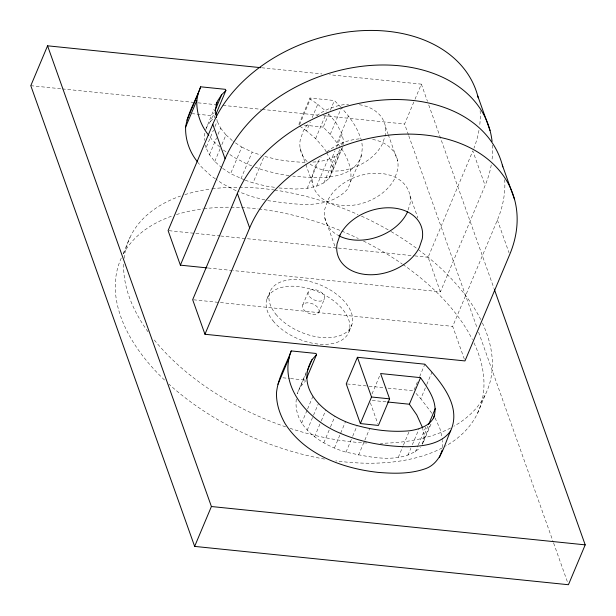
<?xml version="1.0" encoding="UTF-8"?>
<svg xmlns="http://www.w3.org/2000/svg" width="616" height="616" viewBox="0 0 616 616"><rect width="100%" height="100%" fill="white"/><g stroke="black" fill="none" stroke-linecap="round" stroke-linejoin="round"><path stroke-width="0.46" stroke-dasharray="3.08 2.31" d="M442.519 447.524L442.619 440.432M267.714 200.647C293.378 203.819 327.427 211.019 347.239 189.489C355.193 176.184 349.149 159.66 341.033 147.94M350.589 181.751C356.31 167.198 367.013 151.99 359.821 135.936C355.925 125.241 349.018 116.131 341.418 107.792L330.238 134.38L340.494 147.178M422.237 444.275L423.5 441.857L424.139 435.104L427.866 426.249M278.994 187.972L295.334 189.066L307.176 188.319L316.601 186.178L323.885 182.875L328.852 178.601L331.639 173.319L332.293 167.259L340.117 148.649M328.59 114.022L335.712 122.122L342.049 134.042L343.474 140.671L342.812 146.739L331.639 173.319M296.304 399.029C292.846 427.581 322.26 445.206 345.992 452.144C369.538 457.034 400.4 464.972 420.551 447.493M204.874 133.202L204.05 136.636L204.712 140.363M205.69 129.776L213.921 109.448M408.023 210.033L409.956 204.304A44.167 31.886 -19.6 0 0 378.648 173.281A44.167 31.886 -19.6 0 0 327.75 200.385L324.801 209.109A44.167 31.886 -19.6 0 0 337.699 235.15M123.146 253.707L130.068 237.237M206.098 128.059L210.441 121.414L214.16 112.559M221.883 167.86L214.784 161.477L209.463 154.731L206.029 147.825L213.483 130.099M214.969 126.557L217.209 121.236L216.878 119.373M209.463 154.731L216.539 137.892M218.033 134.35L220.636 128.143L217.209 121.236M214.784 161.477L220.374 148.186M221.86 144.644L225.964 134.896L220.636 128.143M244.413 179.895L230.615 173.658L241.795 147.078L233.056 141.272M240.979 178.694L252.16 152.106L260.745 155.117M245.276 180.195L253.007 182.898L264.179 156.318L277.554 159.552L291.969 161.646L306.506 162.485M340.779 107.13L334.426 100.524L309.94 98.013L298.76 124.594L300.647 124.786M299.53 124.809L310.325 99.114L309.94 98.013M326.226 151.89L324.54 148.71L315.638 138.585L306.56 130.923L310.287 122.06M312.15 117.625L317.74 104.335L310.325 99.114M315.638 138.585L326.442 112.89M330.238 134.38L323.254 127.104L328.844 113.814M330.33 110.272L334.426 100.524M307.176 188.319L318.349 161.731C327.52 160.068 338.715 157.134 342.419 147.494M266.936 299.076L269.723 292.431M316.601 186.178L327.781 159.598M337.252 142.573L348.425 115.985M332.293 167.259L330.877 160.63L334.973 150.881M336.467 147.332L342.049 134.042M323.885 182.875L335.065 156.287M341.611 145.106L343.474 140.671M328.852 178.601L340.032 152.013M302.756 304.974L308.346 291.684M318.834 312.274A8.832 5.105 22.8 0 0 308.832 302.872A8.832 5.105 22.8 0 0 304.72 310.726A8.832 5.105 22.8 0 0 318.834 312.274L324.416 298.983A8.832 5.105 22.8 0 0 314.414 289.582A8.832 5.105 22.8 0 0 310.31 297.436A8.832 5.105 22.8 0 0 324.416 298.983M408.454 134.881L404.589 124.016L414.645 100.092M415.015 99.207L421.352 84.146L329.575 74.728M306.475 371.633L297.166 393.786L306.429 372.965M300.839 386.255L305.32 381.296L304.882 380.049L305.621 378.27M301.632 423.177L307.222 409.886M307.592 409.001L312.805 396.596M307.192 430.268L313.151 416.093M313.521 415.207L318.364 403.688M349.064 331.462L351.859 324.817M314.584 436.821L320.913 421.752M321.29 420.867L325.756 410.233M323.808 442.827L330.137 427.766M330.515 426.873L334.981 416.239M334.426 448.025L345.599 421.436M345.992 452.144L352.329 437.083M352.699 436.197L357.172 425.564M440.402 291.822L428.112 257.272L472.818 150.935L485.1 185.485L440.402 291.822L232.956 270.547M372.025 393.924L379.849 375.321M358.52 455.193L364.48 441.01M364.849 440.124L369.692 428.605M417.417 381.92L413.69 390.783L387.087 388.049M419.65 376.599L424.863 364.195M431.862 413.274L420.805 398.706L426.395 385.408M426.765 384.523L431.978 372.118M464.349 359.159L452.691 326.38L497.389 220.043A141.334 102.033 -19.6 0 0 504.704 179.741M398.275 457.372L403.118 445.853M403.488 444.968L409.447 430.792M407.9 455.332L410.88 448.24M412.366 444.698L419.072 428.744M415.353 451.967L417.956 445.761M418.333 444.875L425.779 427.158M422.037 443.951L430.23 424.455M423.5 441.857L431.7 422.36M477.546 413.244L485.932 393.308M361.761 155.163C352.252 182.359 315.43 178.039 292.746 176.114M210.441 121.414L214.707 117.109L214.283 115.931L192.346 113.683M312.882 162.077L318.349 161.731M261.7 67.768L321.929 73.943M30.8 85.686L61.392 88.819M62.347 88.92L193.316 102.348M198.098 102.841L215.307 104.605M222.954 105.39L261.192 109.309M262.147 109.409L317.594 115.092M323.331 115.685L404.589 124.016M304.412 125.171L323.254 127.104M169.046 230.7L219.712 235.897M220.667 235.997L246.477 238.638M247.432 238.739L337.298 247.955M338.253 248.055L413.775 255.802M414.73 255.894L428.112 257.272M208.1 267.999L232.001 270.447M193.624 299.807L452.691 326.38M347.185 383.96L368.083 386.101M369.038 386.201L386.14 387.957M282.937 377.793L289.612 378.478M290.567 378.578L304.882 380.049M372.272 400.423L386.54 401.886M274.49 187.31L266.374 186.132L253.007 182.898M289.05 175.568L278.886 174.066L262.285 169.839L255.216 167.167M264.949 199.946L251.112 196.419L237.861 191.414M251.682 165.827L247.27 164.156L233.549 157.072L228.875 153.838M241.795 147.078L252.16 152.106M236.097 190.744L222.376 183.66L216.139 179.341M222.676 168.384L230.615 173.658M223.415 150.065L228.097 153.299M215.361 178.802L210.687 175.568L201.032 166.513L198.16 162.701M299.892 126.218L306.56 130.923M317.74 104.335L326.11 111.411M225.964 134.896L232.347 140.633M219.789 147.047L212.204 139.932L209.332 136.113M416.062 393.424L420.805 398.706M326.649 152.683L330.877 160.63M435.035 417.918L439.924 428.551L442.635 439.547M497.389 220.043L509.055 252.822M421.352 84.146L427.466 101.34M428.751 104.959L494.101 288.704M408.77 135.782L477.338 328.582M478.624 332.201L553.307 542.196M553.63 543.096L568.114 583.829M385.416 126.634L387.941 133.718M388.257 134.611L397.705 161.184M409.994 195.742L417.871 217.895M300.185 148.571L305.544 163.633M305.859 164.518L312.474 183.121M324.763 217.679L335.789 248.687M370.378 402.841L377.77 423.623M422.383 427.319L424.139 435.104M205.536 145.03L206.029 147.825M474.004 342.912A194.333 112.297 22.8 0 1 445.53 446.138M442.173 447.963A194.333 112.297 22.8 0 1 335.774 460.845M324.532 459.082A194.333 112.297 22.8 0 1 168.853 384.076M164.526 380.041A194.333 112.297 22.8 0 1 121.691 257.172M123.354 253.915A194.333 112.297 22.8 0 1 172.172 215.977M176.469 214.56A194.333 112.297 22.8 0 1 202.918 208.863M203.911 208.732A194.333 112.297 22.8 0 1 230.076 207.192M231.031 207.199A194.333 112.297 22.8 0 1 240.71 207.469M241.68 207.515A194.333 112.297 22.8 0 1 257.927 208.878M258.843 208.986A194.333 112.297 22.8 0 1 340.871 230.746M341.757 231.108A194.333 112.297 22.8 0 1 358.296 238.5M363.463 241.041A194.333 112.297 22.8 0 1 402.079 263.887M402.879 264.449A194.333 112.297 22.8 0 1 472.372 339.555M482.39 322.976A194.333 112.297 22.8 0 1 453.915 426.203M450.558 428.02A194.333 112.297 22.8 0 1 380.403 443.274M366.913 443.012A194.333 112.297 22.8 0 1 290.19 428.382M285.639 426.857A194.333 112.297 22.8 0 1 153.5 339.008M148.056 331.847A194.333 112.297 22.8 0 1 123.677 264.187M124.101 258.32A194.333 112.297 22.8 0 1 180.55 196.042M184.854 194.618A194.333 112.297 22.8 0 1 211.296 188.919M212.297 188.796A194.333 112.297 22.8 0 1 238.454 187.256M239.416 187.256A194.333 112.297 22.8 0 1 273.712 189.897M274.644 190.028A194.333 112.297 22.8 0 1 358.004 214.553M361.476 216.124A194.333 112.297 22.8 0 1 390.305 231.108M391.122 231.585A194.333 112.297 22.8 0 1 417.586 249.056M418.364 249.634A194.333 112.297 22.8 0 1 480.757 319.612M372.611 139.424A44.167 31.886 -19.6 0 1 397.667 169.754L394.725 178.478A44.167 31.886 -19.6 0 1 343.82 205.59A44.167 31.886 -19.6 0 1 312.512 174.559L315.461 165.835A44.167 31.886 -19.6 0 1 321.098 157.534M326.888 151.929A44.167 31.886 -19.6 0 1 360.853 138.754M492.415 145.191A141.334 102.033 -19.6 0 1 491.83 161.2M491.252 164.926A141.334 102.033 -19.6 0 1 485.1 185.485M480.126 110.634A141.334 102.033 -19.6 0 1 479.664 125.718M478.963 130.369A141.334 102.033 -19.6 0 1 473.935 148.171M359.39 104.712A44.167 31.886 -19.6 0 1 385.377 135.197L382.436 143.928A44.167 31.886 -19.6 0 1 310.025 164.025M307.176 161.608A44.167 31.886 -19.6 0 1 300.223 140.001L303.172 131.277A44.167 31.886 -19.6 0 1 308.816 122.984M316.77 115.685A44.167 31.886 -19.6 0 1 348.564 104.196M275.876 314.268A44.167 25.526 22.8 0 0 348.31 330.522A44.167 25.526 22.8 0 0 308.192 281.089A44.167 25.526 22.8 0 0 275.876 314.268M273.088 320.913A44.167 25.526 22.8 0 0 345.514 337.168A44.167 25.526 22.8 0 0 305.397 287.734A44.167 25.526 22.8 0 0 273.088 320.913"/><path stroke-width="0.92" d="M433.564 417.925C439.085 403.542 428.366 388.989 420.543 377.647L380.596 373.542L389.589 398.845L378.416 425.433L360.36 423.577L346.231 383.86L357.411 357.28L424.863 364.195C440.594 381.658 462.038 406.013 450.581 431.023C444.059 445.106 441.056 464.179 423.908 469.215C409.093 474.066 393.355 473.635 378.008 472.372C342.611 468.46 304.72 454.67 284.877 423.261C279.61 413.721 275.983 403.118 276.569 392.092C278.209 377.4 286.194 364.549 291.252 350.92L316.054 353.461L316.501 354.716L306.445 378.64M291.252 350.92C277.485 385.901 308.5 419.997 339.077 432.725C360.56 442.242 384.03 446.384 407.438 446.777C422.753 446.207 440.871 444.552 450.581 431.023M197.582 161.939C189.651 152.214 185.154 139.601 185.632 127.019C187.795 112.751 195.911 100.262 200.662 86.802L225.464 89.343L225.88 90.521L215.823 114.445M185.632 127.019L196.812 100.439L198.121 93.594L200.662 86.802M407.499 211.573L407.014 213.036A44.167 31.886 -19.6 0 1 338.523 235.605M439.408 457.603L442.188 450.127M260.745 67.668L47.563 45.807L30.8 85.686L194.648 546.4L568.437 584.73L585.2 544.86L494.425 289.612M186.948 120.174L198.121 93.594M215.785 105.02L216.901 102.364M214.907 110.78L221.614 94.833L225.88 90.521M478.193 97.752A141.334 102.033 -19.6 0 0 353.553 31.308A141.334 102.033 -19.6 0 0 212.79 124.27L168.091 230.6L180.38 265.157L207.145 267.898M180.38 265.157L225.079 158.82A141.334 102.033 -19.6 0 1 372.018 65.358A141.334 102.033 -19.6 0 1 492.084 141.441M502.772 166.859A141.334 102.033 -19.6 0 0 378.132 100.416A141.334 102.033 -19.6 0 0 237.368 193.378L192.669 299.707L204.959 334.265L464.98 360.93L509.678 254.593A141.334 102.033 -19.6 0 0 424.37 134.927A141.334 102.033 -19.6 0 0 249.657 227.928L204.959 334.265M194.648 546.4L211.411 506.521L47.563 45.807M277.955 384.338L289.135 357.75M307.546 370.308L312.012 359.675L316.501 354.716M360.36 423.577L371.533 396.997L357.411 357.28M422.383 427.319L416.77 414.907L409.37 404.227L420.543 377.647M428.613 424.47L435.32 408.523M312.012 359.675C293.362 391.414 329.629 418.703 357.172 425.564C374.135 430.214 391.892 432.37 409.447 430.792C419.357 429.344 431.061 425.725 434.68 415.269M221.614 94.833L217.279 101.478L215.23 110.056L216.547 117.51M371.533 396.997L389.589 398.845M387.495 401.986L409.37 404.227M211.411 506.521L585.2 544.86M208.755 135.351C200.831 125.626 196.327 113.021 196.812 100.439M477.747 95.981L490.036 130.538M502.325 165.088L514.614 199.646M212.79 124.27L225.079 158.82M237.368 193.378L249.657 227.928M340.032 234.942L337.091 243.666A44.167 31.886 -19.6 0 0 368.399 274.697A44.167 31.886 -19.6 0 0 419.303 247.586L422.245 238.862A44.167 31.886 -19.6 0 0 390.937 207.831A44.167 31.886 -19.6 0 0 340.032 234.942"/></g></svg>
